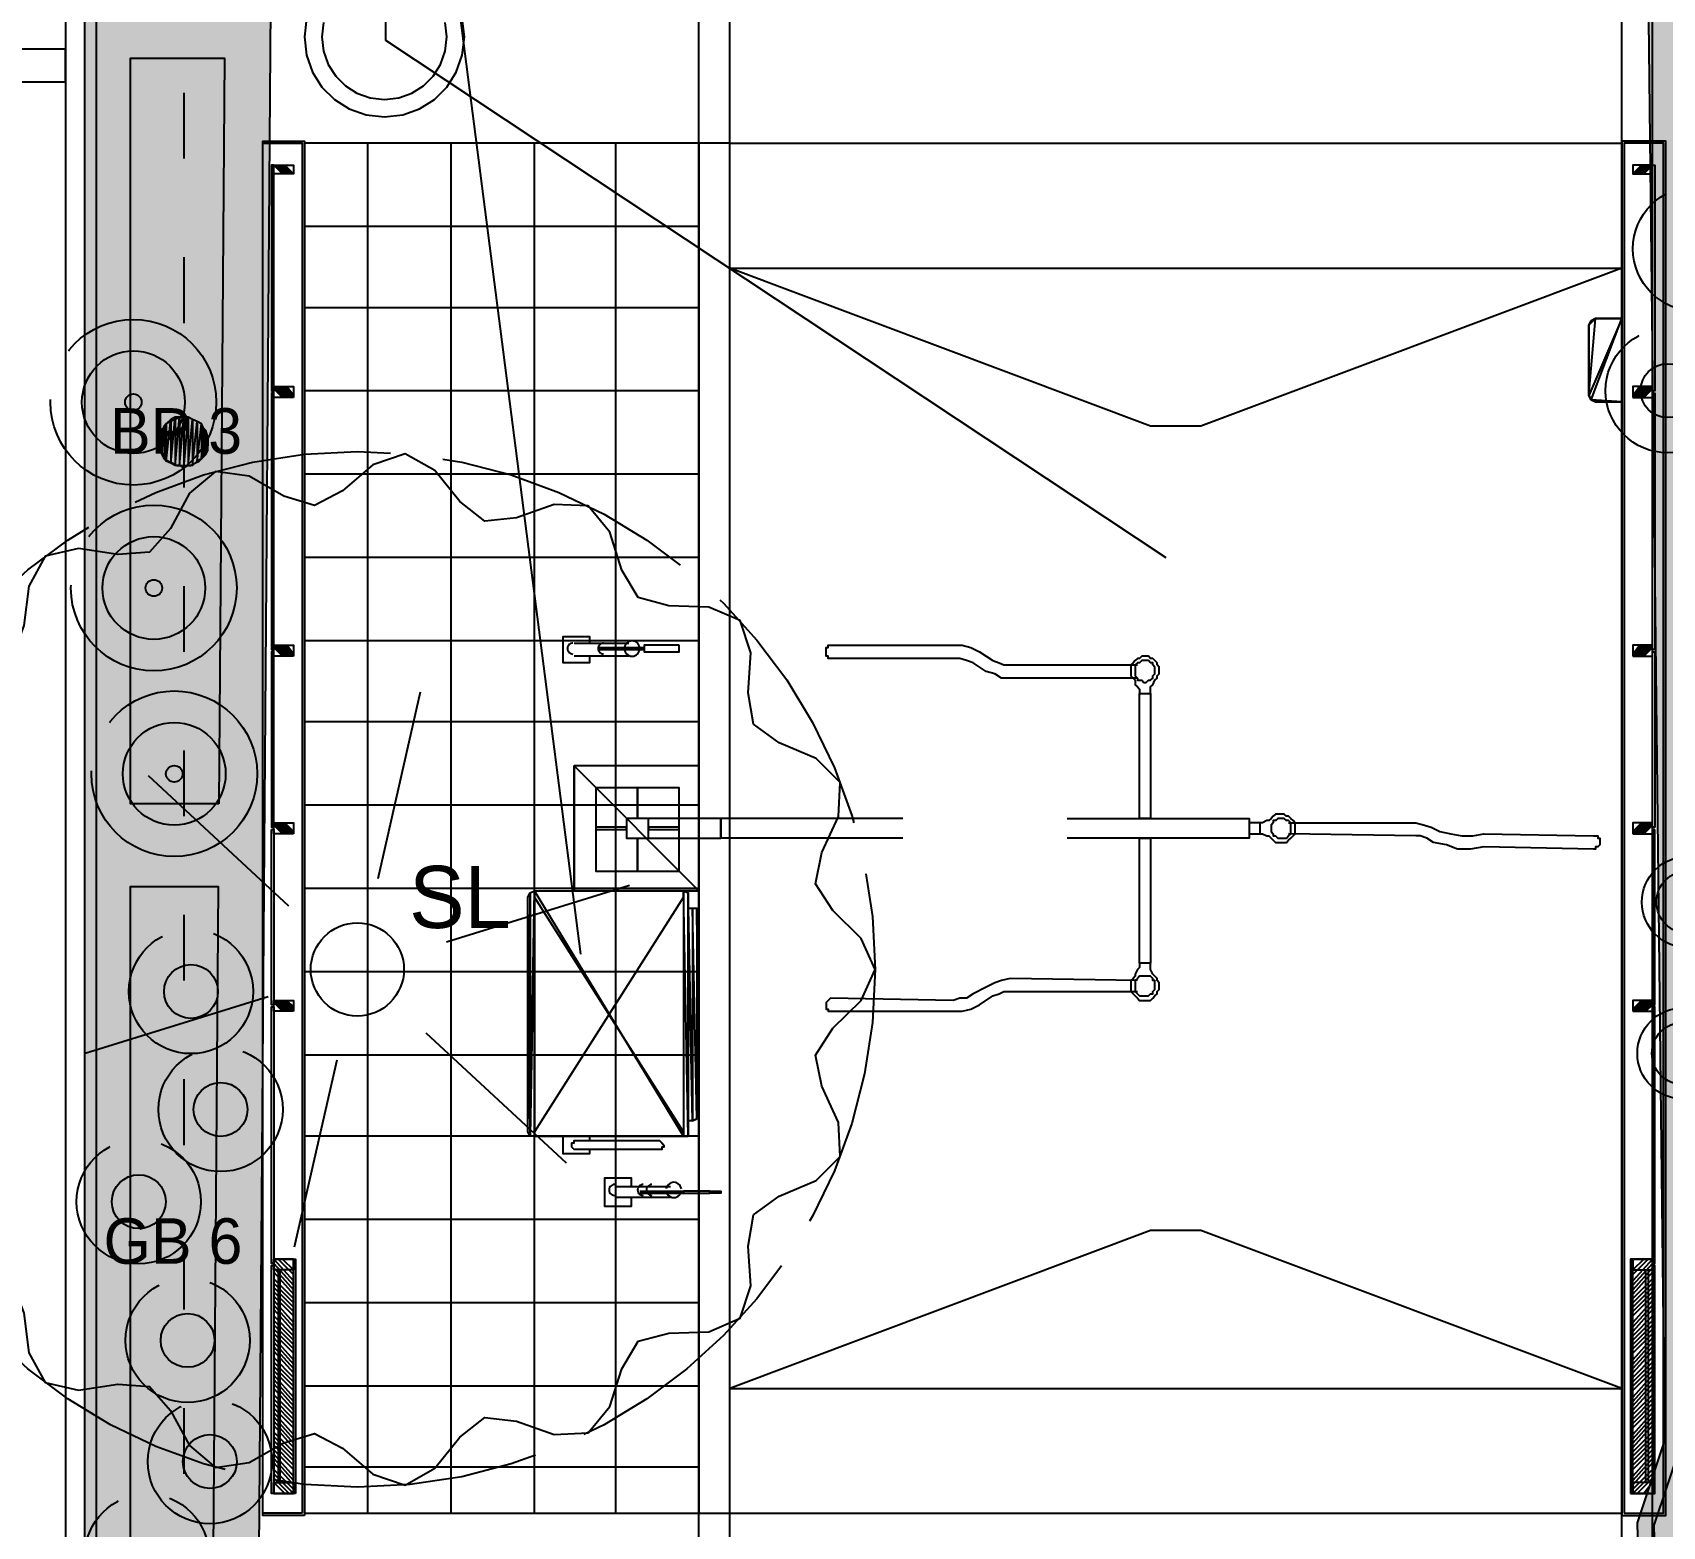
# Model space of a CAD drawing. Header units: metres. Extents: x 1 to 213, y 1 to 147.
# Drawn here: x 58.88 to 66.75, y 90.91 to 98.12 of the extents above; entities that cross this region are included whole.
import ezdxf
from ezdxf.enums import TextEntityAlignment as Align

# ---------------------------------------------------------------- set-up
doc = ezdxf.new("R2010")
doc.units = ezdxf.units.M
doc.linetypes.add('DASHED', pattern=[1.524, 1.27, -0.254])
for name, color, linetype in [('00-BASE-ARQUITECTURA', 8, 'Continuous'), ('PJ-ARBOLES', 94, 'Continuous'), ('PJ-ARBUSTOS', 82, 'Continuous'), ('PJ-COPA-ADULTA', 8, 'DASHED'), ('PJ-CUBRESUELOS', 150, 'Continuous'), ('PJ-ETIQUETAS', 7, 'Continuous'), ('PJ-GRAVILLA', 42, 'Continuous'), ('PJ-HERBACEAS', 212, 'Continuous'), ('PJ-LIMITE-JARDIN', 7, 'Continuous'), ('PJ-MASAS', 92, 'Continuous'), ('PJ-MASAS-RELLENO', 92, 'Continuous'), ('PJ-RIEGO-SECTORES', 5, 'Continuous')]:
    doc.layers.add(name, color=color, linetype=linetype)

# ---------------------------------------------------------------- blocks, each defined once
blk = doc.blocks.new('PJ_SL')
for p, q in [((0.0998, 0.4388), (0.3049, 1.3408)), ((-0.3301, 0.3058), (-1.0087, 0.9344)), ((0.4299, 0.133), (1.3136, 0.4063)), ((-0.4299, -0.133), (-1.3136, -0.4063)), ((0.3301, -0.3058), (1.0087, -0.9344)), ((-0.0998, -0.4388), (-0.3049, -1.3408))]:
    blk.add_line(p, q)
blk.add_lwpolyline([(2.5, 0), (2.4329, 0.1501), (2.295, 0.2842), (2.2117, 0.4134), (2.2427, 0.5641), (2.3228, 0.7389), (2.3312, 0.9031), (2.2144, 1.0188), (2.0373, 1.094), (1.913, 1.1845), (1.8875, 1.3361), (1.899, 1.5281), (1.8475, 1.6842), (1.6968, 1.7499), (1.5046, 1.7561), (1.3559, 1.7955), (1.2773, 1.9277), (1.2187, 2.1109), (1.1143, 2.2379), (0.9501, 2.2447), (0.7686, 2.181), (0.6157, 2.1641), (0.4947, 2.259), (0.3739, 2.4087), (0.2307, 2.4893), (0.0751, 2.4363), (-0.0712, 2.3114), (-0.2076, 2.2404), (-0.3547, 2.2851), (-0.5215, 2.3811), (-0.6842, 2.4046), (-0.8101, 2.2989), (-0.9014, 2.1296), (-1.0029, 2.0141), (-1.1563, 2.0027), (-1.3464, 2.0319), (-1.5066, 1.995), (-1.5859, 1.851), (-1.6098, 1.6602), (-1.6628, 1.5158), (-1.8016, 1.4498), (-1.9895, 1.4083), (-2.1255, 1.3161), (-2.1475, 1.1532), (-2.1008, 0.9665), (-2.0981, 0.8128), (-2.2037, 0.701), (-2.3639, 0.5945), (-2.4574, 0.4594), (-2.419, 0.2995), (-2.3081, 0.1424), (-2.25, 0), (-2.3081, -0.1424), (-2.419, -0.2995), (-2.4574, -0.4594), (-2.3639, -0.5945), (-2.2037, -0.701), (-2.0981, -0.8128), (-2.1008, -0.9665), (-2.1475, -1.1532), (-2.1255, -1.3161), (-1.9895, -1.4083), (-1.8016, -1.4498), (-1.6628, -1.5158), (-1.6098, -1.6602), (-1.5859, -1.851), (-1.5066, -1.995), (-1.3464, -2.0319), (-1.1563, -2.0027), (-1.0029, -2.0141), (-0.9014, -2.1296), (-0.8101, -2.2989), (-0.6842, -2.4046), (-0.5215, -2.3811), (-0.3547, -2.2851), (-0.2076, -2.2404), (-0.0712, -2.3114), (0.0751, -2.4363), (0.2307, -2.4893), (0.3739, -2.4087), (0.4947, -2.259), (0.6157, -2.1641), (0.7686, -2.181), (0.9501, -2.2447), (1.1143, -2.2379), (1.2187, -2.1109), (1.2773, -1.9277), (1.3559, -1.7955), (1.5046, -1.7561), (1.6968, -1.7499), (1.8475, -1.6842), (1.899, -1.5281), (1.8875, -1.3361), (1.913, -1.1845), (2.0373, -1.094), (2.2144, -1.0188), (2.3312, -0.9031), (2.3228, -0.7389), (2.2427, -0.5641), (2.2117, -0.4134), (2.295, -0.2842), (2.4329, -0.1501), (2.5, 0)], close=True)
blk.add_circle((0, 0), 0.225)
at = {"flags": 1}
for tag, p, height in [('CODIGO', (0.15, 0.15), 0.2), ('ESPECIE', (0.15, -0.1), 0.15), ('ZONA', (0.15, -0.3), 0.15)]:
    blk.add_attdef(tag, p, '', height=height, dxfattribs=at)
blk = doc.blocks.new('PJ_GB')
blk.add_circle((0, 0), 0.13)
at = {"flags": 1}
for tag, p, height in [('CODIGO', (0.15, 0.15), 0.2), ('ESPECIE', (0.15, -0.1), 0.15), ('ZONA', (0.15, -0.3), 0.15)]:
    blk.add_attdef(tag, p, '', height=height, dxfattribs=at)
blk = doc.blocks.new('PJ_BP')
for radius in [0.248, 0.04]:
    blk.add_circle((0, 0), radius)
at = {"flags": 1}
for tag, p, height in [('CODIGO', (0.15, 0.15), 0.2), ('ESPECIE', (0.15, -0.1), 0.15), ('ZONA', (0.15, -0.3), 0.15)]:
    blk.add_attdef(tag, p, '', height=height, dxfattribs=at)
blk = doc.blocks.new('PJ_SA')
blk.add_circle((0, 0), 0.22)
at = {"flags": 1}
for tag, p, height in [('CODIGO', (0.15, 0.15), 0.2), ('ESPECIE', (0.15, -0.1), 0.15), ('ZONA', (0.15, -0.3), 0.15)]:
    blk.add_attdef(tag, p, '', height=height, dxfattribs=at)

msp = doc.modelspace()

# ---------------------------------------------------------------- hatches: boundary and pattern name
at = {"layer": 'PJ-GRAVILLA'}
h = msp.add_hatch(dxfattribs=at)
h.set_pattern_fill('GRAVEL', scale=0.03)
h.paths.add_polyline_path([(68.4389, 110.1548), (75.318, 110.1548), (75.3621, 107.9058), (75.1857, 107.8177), (65.1757, 107.8618), (64.7347, 107.6854), (64.426, 107.7736), (63.5441, 107.1562), (63.059, 106.5829), (62.7503, 106.8475), (62.3534, 106.8475), (61.7361, 106.2302), (60.7218, 104.9513), (60.7659, 104.5986), (61.0746, 104.2458), (60.4132, 103.3638), (59.9722, 102.526), (60.0604, 102.085), (59.9722, 90.5756), (60.4132, 89.1645), (59.5753, 89.0763), (59.3548, 89.2527), (59.2666, 89.8701), (59.1343, 90.0465), (59.1343, 101.0267), (59.443, 102.7906), (60.0163, 104.4222), (61.251, 106.4065), (63.1031, 108.2145), (64.9993, 109.317), (65.9253, 109.5815), (66.1458, 109.7579), (68.4389, 110.1548)])
h = msp.add_hatch(dxfattribs=at)
h.set_pattern_fill('GRAVEL', scale=0.03)
h.paths.add_polyline_path([(69.2326, 101.3354), (84.1816, 101.3354), (84.3579, 101.2472), (84.3579, 101.1149), (84.1816, 101.0267), (71.5698, 101.0708), (70.8201, 100.9826), (70.6878, 100.8503), (70.5555, 100.0124), (69.1444, 100.0124), (68.7034, 100.3652), (67.7333, 100.3211), (67.5569, 100.1006), (67.5128, 94.1475), (67.8656, 93.8829), (70.8642, 93.927), (71.0847, 93.7066), (71.0847, 93.442), (70.8642, 93.2656), (67.601, 93.2656), (67.4246, 93.0451), (67.4246, 92.2072), (67.1159, 92.0309), (67.0277, 91.7663), (67.0718, 89.2527), (66.9395, 89.0763), (66.675, 89.1204), (66.6309, 90.9284), (66.7632, 91.3253), (66.675, 99.0423), (67.16, 100.1447), (67.5128, 100.5416), (68.4389, 101.159), (69.2326, 101.3354)])
at = {"layer": 'PJ-MASAS-RELLENO'}
for points in [[(59.7815, 94.4), (59.3543, 94.4), (59.3543, 98), (59.8091, 98), (59.7815, 94.4)], [(59.7522, 90.5773), (59.7532, 90.5546), (59.7565, 90.5321), (59.7622, 90.51), (59.7966, 90.4), (59.3543, 90.4), (59.3543, 94), (59.7784, 94), (59.7522, 90.5773)], [(67.3446, 92.2537), (67.0762, 92.1003), (67.0692, 92.0958), (67.0627, 92.0906), (67.0568, 92.0847), (67.0515, 92.0783), (67.0469, 92.0713), (67.0431, 92.0639), (67.04, 92.0562), (66.9518, 91.7916), (66.9495, 91.7828), (66.9481, 91.7739), (66.9478, 91.7649), (66.9892, 89.4), (66.7482, 89.4), (66.7112, 90.9164), (66.8391, 91.3), (66.8414, 91.3086), (66.8428, 91.3173), (66.8432, 91.3262), (66.8309, 92.4), (67.3446, 92.4), (67.3446, 92.2537)]]:
    msp.add_hatch(color=7, dxfattribs=at).paths.add_polyline_path(points)

# ---------------------------------------------------------------- linework, layer by layer
at = {"layer": '00-BASE-ARQUITECTURA'}
for points in [[(62.0994, 92.0644), (62.0994, 102.0974), (64.6818, 105.0924), (90.3887, 105.0924), (92.3889, 103.8119), (94.0505, 100.277)], [(62.2476, 92.0644), (62.2476, 102.0444), (64.7559, 104.9337), (90.3358, 104.9337), (92.2725, 103.706), (93.9129, 100.2135)], [(60.586, 102.8488), (60.586, 98.0863), (64.3537, 95.5886)], [(59.0409, 100.2347), (59.0409, 91.7998)], [(59.189, 100.2347), (59.189, 91.7998)], [(60.8189, 99.187), (61.5279, 93.673)], [(60.8189, 99.187), (61.5279, 93.673)], [(66.555, 89.0799), (66.555, 98.4355)], [(66.7032, 89.0799), (66.7032, 98.4355)], [(60.2046, 98.1907), (60.1944, 98.1022), (60.2046, 98.0136), (60.2337, 97.9323), (60.2793, 97.8605), (60.3391, 97.8007), (60.4109, 97.7551), (60.4922, 97.7261), (60.5807, 97.7159), (60.6693, 97.7261), (60.7506, 97.7551), (60.8223, 97.8007), (60.8822, 97.8605), (60.9278, 97.9323), (60.9568, 98.0136), (60.967, 98.1022)], [(60.2871, 98.1713), (60.2791, 98.1022), (60.2871, 98.033), (60.3098, 97.9695), (60.3454, 97.9135), (60.3921, 97.8668), (60.4481, 97.8312), (60.5116, 97.8085), (60.5807, 97.8005), (60.6499, 97.8085), (60.7134, 97.8312), (60.7694, 97.8668), (60.8161, 97.9135), (60.8517, 97.9695), (60.8744, 98.033), (60.8824, 98.1022)], [(60.8824, 98.1022), (60.8744, 98.1713)], [(60.967, 98.1022), (60.9568, 98.1907)], [(59.6124, 97.8323), (59.6124, 97.5148)], [(60.5014, 90.9743), (60.5014, 97.5889)], [(60.9035, 90.9743), (60.9035, 97.5889)], [(61.3057, 90.9743), (61.3057, 97.5889)], [(61.6973, 90.9743), (61.6973, 97.5889)], [(62.0994, 97.5889), (62.0465, 97.5889)], [(62.0994, 97.5889), (62.0994, 90.9743)], [(62.0994, 90.9743), (62.0994, 97.5889)], [(62.2476, 97.5889), (66.555, 97.5889)], [(60.0886, 97.4407), (60.0463, 97.483), (60.0992, 97.4407)], [(60.0569, 97.483), (60.1098, 97.4407), (60.0674, 97.483)], [(60.1204, 97.4407), (60.078, 97.483), (60.1309, 97.4407)], [(60.0886, 97.483), (60.1415, 97.4407), (60.0992, 97.483)], [(66.6609, 97.483), (66.6079, 97.4407), (66.6503, 97.483)], [(66.6291, 97.4407), (66.6714, 97.483), (66.6185, 97.4407)], [(66.6926, 97.483), (66.6397, 97.4407), (66.682, 97.483)], [(66.6609, 97.4407), (66.7032, 97.483), (66.6503, 97.4407)], [(62.0994, 97.1867), (60.1944, 97.1867)], [(59.6124, 97.0385), (59.6124, 96.721)], [(62.0994, 96.7951), (60.1944, 96.7951)], [(66.4069, 96.3506), (66.555, 96.7422), (66.3963, 96.3718), (66.4069, 96.3506)], [(66.555, 96.7422), (66.3963, 96.3718), (66.428, 96.7422), (66.555, 96.7422)], [(66.3963, 96.3718), (66.428, 96.7422), (66.3963, 96.7104), (66.3963, 96.3718)], [(66.555, 96.34), (66.428, 96.34), (66.4069, 96.3506), (66.3963, 96.3718), (66.3963, 96.7104), (66.4069, 96.7316), (66.428, 96.7422), (66.555, 96.7422), (66.555, 96.34)], [(66.555, 96.34), (66.555, 96.7422), (66.428, 96.7422), (66.4069, 96.7316), (66.3963, 96.7104), (66.3963, 96.3718), (66.4069, 96.3506), (66.428, 96.34), (66.555, 96.34)], [(66.555, 96.34), (66.4069, 96.3506), (66.555, 96.7422), (66.555, 96.34)], [(60.0463, 96.4141), (60.0992, 96.3612), (60.0569, 96.4141), (60.1098, 96.3612)], [(60.0463, 96.4035), (60.0886, 96.3612)], [(60.0674, 96.4141), (60.1204, 96.3612)], [(60.078, 96.4141), (60.1309, 96.3612)], [(60.0886, 96.4141), (60.1415, 96.3612)], [(60.0992, 96.4141), (60.1415, 96.3718), (60.1098, 96.4141)], [(62.0994, 96.3929), (60.1944, 96.3929)], [(66.6609, 96.4141), (66.6079, 96.3612)], [(66.6503, 96.4141), (66.6079, 96.3718), (66.6397, 96.4141)], [(66.6714, 96.4141), (66.6185, 96.3612)], [(66.682, 96.4141), (66.6291, 96.3612)], [(66.6503, 96.3612), (66.6926, 96.4141), (66.6397, 96.3612)], [(66.7032, 96.4035), (66.6609, 96.3612), (66.7032, 96.4141)], [(66.428, 96.34), (66.555, 96.34), (66.4069, 96.3506)], [(59.6124, 96.266), (59.5912, 96.266), (59.57, 96.2554), (59.5489, 96.2448), (59.5277, 96.2342), (59.5171, 96.213), (59.496, 96.2024), (59.496, 96.1707), (59.4854, 96.1495), (59.496, 96.1284), (59.496, 96.1072), (59.5065, 96.086), (59.5171, 96.0649), (59.5383, 96.0543), (59.5594, 96.0437), (59.5806, 96.0331), (59.6018, 96.0331), (59.6229, 96.0331), (59.6441, 96.0331), (59.6653, 96.0437), (59.6864, 96.0543), (59.697, 96.0649), (59.7182, 96.086), (59.7288, 96.1072), (59.7288, 96.1284), (59.7288, 96.1495), (59.7288, 96.1707), (59.7182, 96.2024), (59.7076, 96.213), (59.697, 96.2342), (59.6759, 96.2448), (59.6547, 96.2554), (59.6335, 96.266), (59.6124, 96.266)], [(59.5277, 96.2342), (59.5277, 96.0543), (59.5489, 96.2554), (59.5277, 96.2342)], [(59.5277, 96.0543), (59.5489, 96.2554), (59.5489, 96.0437), (59.5277, 96.0543)], [(59.5489, 96.2554), (59.5489, 96.0437), (59.57, 96.266), (59.5489, 96.2554)], [(59.5489, 96.0437), (59.57, 96.266), (59.57, 96.0331), (59.5489, 96.0437)], [(59.57, 96.266), (59.57, 96.0331), (59.5912, 96.266), (59.57, 96.266)], [(59.57, 96.0331), (59.5912, 96.266), (59.5912, 96.0331), (59.57, 96.0331)], [(59.5912, 96.266), (59.5912, 96.0331), (59.6124, 96.266), (59.5912, 96.266)], [(59.5912, 96.0331), (59.6124, 96.266), (59.6124, 96.0225), (59.5912, 96.0331)], [(59.6124, 96.266), (59.6124, 96.0225), (59.6335, 96.266), (59.6124, 96.266)], [(59.6124, 96.0225), (59.6335, 96.266), (59.6335, 96.0331), (59.6124, 96.0225)], [(59.6124, 96.2448), (59.6124, 95.9273)], [(59.6335, 96.266), (59.6335, 96.0331), (59.6547, 96.2554), (59.6335, 96.266)], [(59.6335, 96.0331), (59.6547, 96.2554), (59.6547, 96.0331), (59.6335, 96.0331)], [(59.6547, 96.2554), (59.6547, 96.0331), (59.6759, 96.2448), (59.6547, 96.2554)], [(59.6547, 96.0331), (59.6759, 96.2448), (59.6759, 96.0543), (59.6547, 96.0331)], [(59.6759, 96.2448), (59.6759, 96.0543), (59.697, 96.2342), (59.6759, 96.2448)], [(59.4854, 96.1601), (59.4854, 96.1389), (59.496, 96.1813), (59.4854, 96.1601)], [(59.4854, 96.1389), (59.496, 96.1813), (59.496, 96.1178), (59.4854, 96.1389)], [(59.496, 96.1813), (59.496, 96.1178), (59.5065, 96.2024), (59.496, 96.1813)], [(59.496, 96.1178), (59.5065, 96.2024), (59.5065, 96.0966), (59.496, 96.1178)], [(59.5065, 96.2024), (59.5065, 96.0966), (59.5171, 96.2236), (59.5065, 96.2024)], [(59.5065, 96.0966), (59.5171, 96.2236), (59.5171, 96.0755), (59.5065, 96.0966)], [(59.5171, 96.2236), (59.5171, 96.0755), (59.5277, 96.2342), (59.5171, 96.2236)], [(59.5171, 96.0755), (59.5277, 96.2342), (59.5277, 96.0543), (59.5171, 96.0755)], [(59.6759, 96.0543), (59.697, 96.2342), (59.697, 96.0649), (59.6759, 96.0543)], [(59.697, 96.2342), (59.697, 96.0649), (59.7076, 96.213), (59.697, 96.2342)], [(59.697, 96.0649), (59.7076, 96.213), (59.7076, 96.086), (59.697, 96.0649)], [(59.7076, 96.213), (59.7076, 96.086), (59.7182, 96.1919), (59.7076, 96.213)], [(59.7076, 96.086), (59.7182, 96.1919), (59.7182, 96.1072), (59.7076, 96.086)], [(59.7182, 96.1072), (59.7182, 96.1919), (59.7288, 96.1707), (59.7182, 96.1072)], [(59.7182, 96.1072), (59.7288, 96.1284), (59.7288, 96.1707), (59.7182, 96.1072)], [(59.7288, 96.1284), (59.7288, 96.1707), (59.7288, 96.1495), (59.7288, 96.1284)], [(62.0994, 95.9908), (60.1944, 95.9908)], [(62.0994, 95.5886), (60.1944, 95.5886)], [(59.6124, 95.451), (59.6124, 95.1335)], [(60.0463, 95.1653), (60.0992, 95.1124)], [(60.0463, 95.1547), (60.0886, 95.1124)], [(60.0569, 95.1653), (60.1098, 95.1124)], [(60.0674, 95.1653), (60.1204, 95.1124), (60.078, 95.1653)], [(60.1309, 95.1124), (60.0886, 95.1653), (60.1415, 95.1124)], [(60.0992, 95.1653), (60.1415, 95.1229), (60.1098, 95.1653)], [(62.0994, 95.1865), (60.1944, 95.1865)], [(61.5703, 95.1124), (61.5703, 95.0806), (61.4433, 95.0806), (61.4433, 95.2076), (61.5703, 95.2076), (61.5703, 95.1759)], [(61.4909, 95.1759), (61.4848, 95.1752), (61.4793, 95.1732), (61.4744, 95.1701), (61.4703, 95.166), (61.4671, 95.161), (61.4651, 95.1555), (61.4644, 95.1494), (61.4651, 95.1433), (61.4671, 95.1378), (61.4703, 95.1329), (61.4744, 95.1288), (61.4793, 95.1256), (61.4848, 95.1236), (61.4909, 95.1229)], [(61.4962, 95.1759), (61.7608, 95.1759)], [(61.6391, 95.1759), (61.633, 95.1752), (61.6274, 95.1732), (61.6225, 95.1701), (61.6184, 95.166), (61.6153, 95.161), (61.6133, 95.1555), (61.6126, 95.1494), (61.6133, 95.1433), (61.6153, 95.1378), (61.6184, 95.1329), (61.6225, 95.1288), (61.6274, 95.1256), (61.633, 95.1236), (61.6391, 95.1229)], [(61.6126, 95.1547), (61.8349, 95.1547)], [(61.6126, 95.1441), (61.8349, 95.1441)], [(61.8133, 95.1547), (61.8114, 95.1622), (61.8081, 95.169), (61.8036, 95.1748), (61.798, 95.1797), (61.7915, 95.1833), (61.7843, 95.1857), (61.7767, 95.1865), (61.769, 95.1857), (61.7618, 95.1833), (61.7553, 95.1797), (61.7497, 95.1748), (61.7452, 95.169), (61.7419, 95.1622), (61.74, 95.1547)], [(61.74, 95.1441), (61.7419, 95.1366), (61.7452, 95.1299), (61.7497, 95.124), (61.7553, 95.1191), (61.7618, 95.1155), (61.769, 95.1132), (61.7767, 95.1124), (61.7843, 95.1132), (61.7915, 95.1155), (61.798, 95.1191), (61.8036, 95.124), (61.8081, 95.1299), (61.8114, 95.1366), (61.8133, 95.1441)], [(64.2161, 95.0065), (63.6023, 95.0065), (63.5599, 95.0065), (63.5282, 95.0277), (63.4859, 95.0383), (63.4224, 95.0806), (63.3906, 95.0912), (63.3589, 95.1018), (63.3271, 95.1018), (62.7344, 95.1018), (62.7239, 95.1018), (62.7239, 95.1124), (62.7133, 95.1124), (62.7133, 95.1229), (62.7133, 95.1335), (62.7133, 95.1441), (62.7133, 95.1547), (62.7239, 95.1547), (62.7239, 95.1653), (62.7344, 95.1653), (63.3271, 95.1653), (63.3694, 95.1653), (63.4118, 95.1547), (63.4541, 95.1335), (63.5176, 95.0912), (63.5494, 95.0806), (63.5705, 95.07), (63.6023, 95.07), (64.2161, 95.07)], [(66.6609, 95.1653), (66.6079, 95.1124)], [(66.6503, 95.1653), (66.6079, 95.1229), (66.6397, 95.1653)], [(66.6291, 95.1124), (66.6714, 95.1653), (66.6185, 95.1124)], [(66.6926, 95.1653), (66.6397, 95.1124), (66.682, 95.1653)], [(66.7032, 95.1653), (66.6503, 95.1124)], [(66.7032, 95.1547), (66.6609, 95.1124)], [(61.7608, 95.1124), (61.4962, 95.1124)], [(64.2796, 94.9325), (64.2796, 94.9325), (64.2796, 94.9536), (64.2796, 94.9642), (64.2902, 94.9748), (64.3008, 94.996), (64.3114, 95.0065), (64.3114, 95.0171), (64.3219, 95.0277), (64.3219, 95.0383), (64.3219, 95.0594), (64.3114, 95.07), (64.3114, 95.0806), (64.3008, 95.0912), (64.2902, 95.1018), (64.2796, 95.1018), (64.269, 95.1124), (64.2479, 95.1124), (64.2373, 95.1124), (64.2267, 95.1018), (64.2161, 95.1018), (64.2055, 95.0912), (64.1949, 95.0806), (64.1844, 95.07), (64.1844, 95.0594), (64.1844, 95.0383), (64.1844, 95.0277), (64.1844, 95.0171), (64.1949, 95.0065), (64.2055, 94.996), (64.2055, 94.9748), (64.2161, 94.9642), (64.2267, 94.9536), (64.2267, 94.9325)], [(64.2479, 95.0912), (64.2373, 95.0912), (64.2267, 95.0806), (64.2161, 95.0806), (64.2055, 95.07), (64.2055, 95.0594), (64.2055, 95.0489), (64.2055, 95.0383), (64.2055, 95.0277), (64.2055, 95.0171), (64.2161, 95.0065), (64.2161, 94.996), (64.2267, 94.996), (64.2373, 94.996), (64.2479, 94.9854), (64.2584, 94.9854), (64.269, 94.996), (64.2796, 94.996), (64.2902, 95.0065), (64.2902, 95.0171), (64.3008, 95.0277), (64.3008, 95.0383), (64.3008, 95.0489), (64.3008, 95.0594), (64.2902, 95.07), (64.2902, 95.0806), (64.2796, 95.0806), (64.269, 95.0912), (64.2584, 95.0912), (64.2479, 95.0912)], [(62.0994, 94.7949), (60.1944, 94.7949)], [(59.6124, 94.6573), (59.6124, 94.3398)], [(62.0994, 94.5832), (61.4962, 94.5832), (62.0994, 93.98), (62.0994, 94.5832)], [(61.4962, 94.5832), (62.0994, 93.98), (61.4962, 93.98), (61.4962, 94.5832)], [(61.8031, 94.3292), (61.8031, 94.4774), (61.8031, 94.3292)], [(62.0994, 94.3927), (60.1944, 94.3927)], [(64.7982, 94.2551), (64.8088, 94.2551), (64.8194, 94.2551), (64.8405, 94.2445), (64.8511, 94.2445), (64.8617, 94.234), (64.8723, 94.2234), (64.8829, 94.2128), (64.8934, 94.2128), (64.9146, 94.2128), (64.9252, 94.2128), (64.9358, 94.2128), (64.9464, 94.2234), (64.9569, 94.234), (64.9675, 94.2445), (64.9781, 94.2551), (64.9781, 94.2657), (64.9781, 94.2763), (64.9781, 94.2974), (64.9781, 94.308), (64.9675, 94.3186), (64.9569, 94.3292), (64.9464, 94.3398), (64.9358, 94.3398), (64.9252, 94.3504), (64.9146, 94.3504), (64.8934, 94.3504), (64.8829, 94.3504), (64.8723, 94.3398), (64.8617, 94.3292), (64.8511, 94.3186), (64.8405, 94.3186), (64.8194, 94.308), (64.8088, 94.308), (64.7982, 94.308)], [(60.0463, 94.308), (60.0992, 94.2551)], [(60.0463, 94.2974), (60.0886, 94.2551)], [(60.0569, 94.308), (60.1098, 94.2551)], [(60.0674, 94.308), (60.1204, 94.2551), (60.078, 94.308)], [(60.1309, 94.2551), (60.0886, 94.308), (60.1415, 94.2551)], [(60.0992, 94.308), (60.1415, 94.2657)], [(63.0837, 94.3292), (62.2053, 94.3292), (62.2053, 94.234), (62.2053, 94.3292), (61.7502, 94.3292), (61.7502, 94.234), (62.2053, 94.234)], [(63.8774, 94.3292), (64.7559, 94.3292), (64.7559, 94.234), (63.8774, 94.234)], [(64.9146, 94.3292), (64.904, 94.3292), (64.8934, 94.3292), (64.8829, 94.3186), (64.8723, 94.3186), (64.8723, 94.308), (64.8617, 94.2974), (64.8617, 94.2869), (64.8617, 94.2763), (64.8617, 94.2657), (64.8723, 94.2551), (64.8723, 94.2445), (64.8829, 94.2445), (64.8934, 94.234), (64.904, 94.234), (64.9146, 94.234), (64.9252, 94.234), (64.9358, 94.234), (64.9464, 94.2445), (64.9569, 94.2551), (64.9569, 94.2657), (64.9569, 94.2763), (64.9569, 94.2869), (64.9569, 94.2974), (64.9569, 94.308), (64.9464, 94.3186), (64.9358, 94.3186), (64.9252, 94.3292), (64.9146, 94.3292)], [(64.9464, 94.308), (65.5602, 94.308), (65.6025, 94.2974), (65.6343, 94.2869), (65.6766, 94.2657), (65.7295, 94.2551), (65.7824, 94.2445), (65.8354, 94.2445), (65.8883, 94.2551), (66.4174, 94.2445), (66.428, 94.2445), (66.4386, 94.2445), (66.4386, 94.234), (66.4492, 94.234), (66.4492, 94.2234), (66.4492, 94.2128), (66.4492, 94.2022), (66.4386, 94.1916), (66.428, 94.1916), (66.428, 94.181), (66.4174, 94.181), (65.8883, 94.1916), (65.8248, 94.181), (65.7613, 94.181), (65.7084, 94.2022), (65.6449, 94.2128), (65.6131, 94.234), (65.5814, 94.2445), (65.5602, 94.2445), (64.9464, 94.2551)], [(66.6609, 94.308), (66.6079, 94.2551)], [(66.6503, 94.308), (66.6079, 94.2657)], [(66.6291, 94.2551), (66.6714, 94.308), (66.6185, 94.2551)], [(66.6926, 94.308), (66.6397, 94.2551), (66.682, 94.308)], [(66.7032, 94.308), (66.6503, 94.2551)], [(66.7032, 94.2974), (66.6609, 94.2551)], [(61.8031, 94.234), (61.8031, 94.0752), (61.8031, 94.234)], [(63.0837, 94.234), (62.2053, 94.234)], [(64.2267, 93.6307), (64.2267, 93.6201), (64.2267, 93.6095), (64.2161, 93.599), (64.2055, 93.5778), (64.2055, 93.5672), (64.1949, 93.5566), (64.1844, 93.546), (64.1844, 93.5354), (64.1844, 93.5249), (64.1844, 93.5037), (64.1844, 93.4931), (64.1949, 93.4825), (64.2055, 93.4719), (64.2161, 93.4614), (64.2267, 93.4508), (64.2373, 93.4508), (64.2479, 93.4508), (64.269, 93.4508), (64.2796, 93.4508), (64.2902, 93.4614), (64.3008, 93.4719), (64.3114, 93.4825), (64.3114, 93.4931), (64.3219, 93.5037), (64.3219, 93.5249), (64.3219, 93.5354), (64.3114, 93.546), (64.3114, 93.5566), (64.3008, 93.5672), (64.2902, 93.5778), (64.2796, 93.599), (64.2796, 93.6095), (64.2796, 93.6201), (64.2796, 93.6307), (64.2267, 93.6307), (64.2267, 94.234), (64.2796, 94.234), (64.2796, 93.6307)], [(62.0994, 93.9905), (60.1944, 93.9905)], [(62.0254, 92.7946), (61.3057, 92.7946), (61.2845, 92.7946), (61.2739, 92.8158), (61.2739, 93.9482), (61.2845, 93.9694), (61.3057, 93.98), (62.0254, 93.98), (62.0465, 93.9694), (62.0465, 93.9482), (62.0465, 93.8953), (62.0677, 93.8953), (62.0889, 93.8953), (62.0994, 93.8741), (62.0994, 92.9005), (62.0889, 92.8793), (62.0677, 92.8687), (62.0465, 92.8687), (62.0465, 92.8158), (62.0465, 92.7946), (62.0254, 92.7946)], [(61.2845, 93.9694), (61.2845, 92.7946), (61.2739, 93.9482)], [(61.3057, 93.98), (61.3057, 92.7946), (61.2845, 92.7946), (61.3057, 93.98)], [(61.2845, 93.9694), (61.3057, 93.98), (61.2845, 92.7946), (61.2845, 93.9694)], [(62.0254, 93.98), (62.0254, 92.7946), (61.3057, 93.98), (62.0254, 93.98)], [(62.0254, 92.7946), (61.3057, 93.98), (61.3057, 92.7946), (62.0254, 92.7946)], [(61.3057, 93.98), (62.0254, 93.98)], [(62.0994, 93.98), (61.4962, 93.98)], [(62.0465, 93.9694), (62.0465, 92.7946), (62.0254, 93.98), (62.0465, 93.9694)], [(62.0465, 92.7946), (62.0254, 93.98), (62.0254, 92.7946), (62.0465, 92.7946)], [(62.0465, 92.7946), (62.0465, 93.9694)], [(61.2739, 92.8158), (61.2739, 93.9482)], [(62.0254, 93.9482), (61.3057, 92.8158)], [(62.0254, 92.8158), (61.3057, 93.9482)], [(62.0465, 92.8687), (62.0465, 93.9482)], [(62.0465, 92.8687), (62.0465, 92.7946), (62.0465, 93.9482)], [(62.0465, 93.9482), (62.0465, 93.8953)], [(62.0677, 93.8953), (62.0677, 92.8687), (62.0465, 93.8953), (62.0677, 93.8953)], [(62.0465, 92.8687), (62.0465, 93.8953), (62.0677, 92.8687), (62.0465, 92.8687)], [(62.0465, 92.8687), (62.0465, 93.8953)], [(62.0889, 93.8953), (62.0889, 92.8793), (62.0677, 93.8953), (62.0889, 93.8953)], [(62.0889, 92.8793), (62.0677, 93.8953), (62.0677, 92.8687), (62.0889, 92.8793)], [(62.0994, 92.9005), (62.0889, 93.8953), (62.0889, 92.8793)], [(62.0994, 93.8741), (62.0994, 92.9005)], [(59.6124, 93.8635), (59.6124, 93.546)], [(62.0994, 93.5884), (60.1944, 93.5884)], [(64.2479, 93.5672), (64.2373, 93.5672), (64.2267, 93.5672), (64.2161, 93.5566), (64.2055, 93.546), (64.2055, 93.5354), (64.2055, 93.5249), (64.2055, 93.5143), (64.2055, 93.5037), (64.2055, 93.4931), (64.2161, 93.4825), (64.2267, 93.4719), (64.2373, 93.4719), (64.2479, 93.4719), (64.2584, 93.4719), (64.269, 93.4719), (64.2796, 93.4825), (64.2902, 93.4825), (64.2902, 93.4931), (64.3008, 93.5037), (64.3008, 93.5143), (64.3008, 93.5249), (64.3008, 93.5354), (64.3008, 93.546), (64.2902, 93.546), (64.2902, 93.5566), (64.2796, 93.5672), (64.269, 93.5672), (64.2584, 93.5672), (64.2479, 93.5672)], [(64.2161, 93.546), (63.6023, 93.5566), (63.5599, 93.546), (63.5282, 93.5354), (63.4859, 93.5143), (63.4224, 93.4825), (63.3906, 93.4614), (63.3589, 93.4614), (63.3271, 93.4508), (62.7344, 93.4614), (62.7239, 93.4508), (62.7133, 93.4402), (62.7133, 93.4296), (62.7133, 93.419), (62.7133, 93.4085), (62.7239, 93.4085), (62.7239, 93.3979), (62.7344, 93.3979), (63.3271, 93.3979), (63.3694, 93.3979), (63.4118, 93.4085), (63.4541, 93.4296), (63.5176, 93.4719), (63.5494, 93.4825), (63.5705, 93.4931), (63.6023, 93.4931), (64.2161, 93.4931)], [(60.0463, 93.4402), (60.0886, 93.3979), (60.0463, 93.4508), (60.0992, 93.3979)], [(60.0569, 93.4508), (60.1098, 93.3979)], [(60.0674, 93.4508), (60.1204, 93.3979)], [(60.078, 93.4508), (60.1309, 93.3979)], [(60.0886, 93.4508), (60.1415, 93.3979)], [(60.0992, 93.4508), (60.1415, 93.4085), (60.1098, 93.4508), (60.1415, 93.419)], [(66.6609, 93.4508), (66.6079, 93.3979)], [(66.6503, 93.4508), (66.6079, 93.4085), (66.6503, 93.4508)], [(66.6714, 93.4508), (66.6185, 93.3979)], [(66.682, 93.4508), (66.6291, 93.3979)], [(66.6926, 93.4508), (66.6397, 93.3979)], [(66.6609, 93.3979), (66.7032, 93.4508), (66.6503, 93.3979)], [(66.7032, 93.4296), (66.6714, 93.3979), (66.7032, 93.4402)], [(62.0994, 93.1862), (60.1944, 93.1862)], [(59.6124, 93.0698), (59.6124, 92.7523)], [(62.0677, 92.8687), (62.0465, 92.8687), (62.0465, 92.8158)], [(62.0994, 92.7946), (60.1944, 92.7946)], [(62.0254, 92.7946), (61.3057, 92.7946)], [(61.5703, 92.7311), (61.5703, 92.7099), (61.4433, 92.7099), (61.4433, 92.7946), (61.5703, 92.7946), (61.5703, 92.7734)], [(61.5068, 92.7311), (61.4962, 92.7311), (61.4856, 92.7417), (61.4856, 92.7523), (61.4856, 92.7629), (61.4962, 92.7629), (61.4962, 92.7734), (61.5068, 92.7734), (61.9089, 92.7734), (61.9195, 92.7629), (61.9301, 92.7523), (61.9301, 92.7417), (61.9195, 92.7417), (61.9195, 92.7311), (61.9089, 92.7311), (61.5068, 92.7311)], [(61.7714, 92.4983), (61.7714, 92.4559), (61.6444, 92.4559), (61.6444, 92.5935), (61.7714, 92.5935), (61.7714, 92.5512)], [(61.692, 92.5618), (61.6859, 92.5611), (61.6803, 92.5591), (61.6754, 92.556), (61.6713, 92.5519), (61.6682, 92.547), (61.6662, 92.5414), (61.6655, 92.5353), (61.6662, 92.5293), (61.6682, 92.5237), (61.6713, 92.5188), (61.6754, 92.5147), (61.6803, 92.5116), (61.6859, 92.5096), (61.692, 92.5089)], [(61.6973, 92.5512), (61.9619, 92.5512)], [(61.8296, 92.5618), (61.8235, 92.5611), (61.8179, 92.5591), (61.813, 92.556), (61.8089, 92.5519), (61.8058, 92.547), (61.8038, 92.5414), (61.8031, 92.5353), (61.8038, 92.5293), (61.8058, 92.5237), (61.8089, 92.5188), (61.813, 92.5147), (61.8179, 92.5116), (61.8235, 92.5096), (61.8296, 92.5089)], [(61.8719, 92.5618), (61.8658, 92.5611), (61.8603, 92.5591), (61.8554, 92.556), (61.8513, 92.5519), (61.8481, 92.547), (61.8461, 92.5414), (61.8454, 92.5353), (61.8461, 92.5293), (61.8481, 92.5237), (61.8513, 92.5188), (61.8554, 92.5147), (61.8603, 92.5116), (61.8658, 92.5096), (61.8719, 92.5089)], [(62.0144, 92.5406), (62.0125, 92.5481), (62.0092, 92.5549), (62.0047, 92.5608), (61.9991, 92.5656), (61.9926, 92.5693), (61.9854, 92.5716), (61.9777, 92.5724), (61.97, 92.5716), (61.9629, 92.5693), (61.9564, 92.5656), (61.9508, 92.5608), (61.9463, 92.5549), (61.943, 92.5481), (61.9411, 92.5406)], [(61.9619, 92.4983), (61.6973, 92.4983)], [(61.8137, 92.53), (62.0254, 92.53)], [(61.8137, 92.5194), (62.0254, 92.5194)], [(61.9411, 92.53), (61.943, 92.5225), (61.9463, 92.5158), (61.9508, 92.5099), (61.9564, 92.505), (61.9629, 92.5014), (61.97, 92.4991), (61.9777, 92.4983), (61.9854, 92.4991), (61.9926, 92.5014), (61.9991, 92.505), (62.0047, 92.5099), (62.0092, 92.5158), (62.0125, 92.5225), (62.0144, 92.53)], [(62.1524, 92.53), (62.2053, 92.53), (62.2053, 92.5194), (62.1524, 92.5194)], [(62.0994, 92.3925), (60.1944, 92.3925)], [(59.6124, 92.276), (59.6124, 91.9585)], [(62.0994, 89.0799), (62.0994, 92.2231)], [(62.2476, 89.0799), (62.2476, 92.2231)], [(60.0463, 92.2019), (60.1415, 92.0961)], [(60.0463, 92.1808), (60.1415, 92.075)], [(60.0463, 92.1596), (60.1415, 92.0538)], [(60.0674, 92.2019), (60.1415, 92.1279)], [(60.0886, 92.2019), (60.1415, 92.149)], [(66.7032, 92.2019), (66.6079, 92.0961)], [(66.682, 92.2019), (66.6079, 92.1279)], [(66.6609, 92.2019), (66.6079, 92.149)], [(66.7032, 92.1808), (66.6079, 92.075)], [(66.7032, 92.1596), (66.6079, 92.0538)], [(60.0463, 92.1385), (60.1415, 92.0326)], [(60.0463, 92.1067), (60.1415, 92.0115)], [(60.0463, 92.0855), (60.1415, 91.9903)], [(60.0463, 92.0644), (60.1415, 91.9691)], [(66.7032, 92.1385), (66.6079, 92.0326)], [(66.7032, 92.1067), (66.6079, 92.0115)], [(66.7032, 92.0855), (66.6079, 91.9903)], [(66.7032, 92.0644), (66.6079, 91.9691)], [(60.0463, 92.0432), (60.1415, 91.9479)], [(60.0463, 92.022), (60.1415, 91.9268)], [(60.0463, 92.0009), (60.1415, 91.895)], [(62.0994, 91.9903), (60.1944, 91.9903)], [(66.7032, 92.0432), (66.6079, 91.9479)], [(66.7032, 92.022), (66.6079, 91.9268)], [(66.7032, 92.0009), (66.6079, 91.895)], [(60.0463, 91.9797), (60.1415, 91.8739)], [(60.0463, 91.9585), (60.1415, 91.8527)], [(60.0463, 91.9268), (60.1415, 91.8315)], [(66.7032, 91.9797), (66.6079, 91.8739)], [(66.7032, 91.9585), (66.6079, 91.8527)], [(66.7032, 91.9268), (66.6079, 91.8315)], [(60.0463, 91.9056), (60.1415, 91.8104)], [(60.0463, 91.8845), (60.1415, 91.7892)], [(60.0463, 91.8633), (60.1415, 91.768)], [(60.0463, 91.8421), (60.1415, 91.7469)], [(66.7032, 91.9056), (66.6079, 91.8104)], [(66.7032, 91.8845), (66.6079, 91.7892)], [(66.7032, 91.8633), (66.6079, 91.768)], [(66.7032, 91.8421), (66.6079, 91.7469)], [(59.0409, 91.7998), (59.0409, 90.1594)], [(59.189, 91.7998), (59.189, 90.1594)], [(60.0463, 91.821), (60.1415, 91.7151)], [(60.0463, 91.7998), (60.1415, 91.6939)], [(60.0463, 91.7786), (60.1415, 91.6728)], [(60.0463, 91.7575), (60.1415, 91.6516)], [(66.7032, 91.821), (66.6079, 91.7151)], [(66.7032, 91.7998), (66.6079, 91.6939)], [(66.7032, 91.7786), (66.6079, 91.6728)], [(66.7032, 91.7575), (66.6079, 91.6516)], [(60.0463, 91.7257), (60.1415, 91.6305)], [(60.0463, 91.7045), (60.1415, 91.6093)], [(60.0463, 91.6834), (60.1415, 91.5881)], [(66.7032, 91.7257), (66.6079, 91.6305)], [(66.7032, 91.7045), (66.6079, 91.6093)], [(66.7032, 91.6834), (66.6079, 91.5881)], [(60.0463, 91.6622), (60.1415, 91.567)], [(60.0463, 91.641), (60.1415, 91.5352)], [(60.0463, 91.6199), (60.1415, 91.514)], [(60.0463, 91.5987), (60.1415, 91.4929)], [(66.7032, 91.6622), (66.6079, 91.567)], [(66.7032, 91.641), (66.6079, 91.5352)], [(66.7032, 91.6199), (66.6079, 91.514)], [(66.7032, 91.5987), (66.6079, 91.4929)], [(60.0463, 91.5775), (60.1415, 91.4717)], [(60.0463, 91.5458), (60.1415, 91.4505)], [(60.0463, 91.5246), (60.1415, 91.4294)], [(62.0994, 91.5881), (60.1944, 91.5881)], [(66.7032, 91.5775), (66.6079, 91.4717)], [(66.7032, 91.5458), (66.6079, 91.4505)], [(66.7032, 91.5246), (66.6079, 91.4294)], [(59.6124, 91.4823), (59.6124, 91.1648)], [(60.0463, 91.5035), (60.1415, 91.4082)], [(60.0463, 91.4823), (60.1415, 91.387)], [(60.0463, 91.4611), (60.1415, 91.3553)], [(60.0463, 91.4399), (60.1415, 91.3341)], [(66.7032, 91.5035), (66.6079, 91.4082)], [(66.7032, 91.4823), (66.6079, 91.387)], [(66.7032, 91.4611), (66.6079, 91.3553)], [(66.7032, 91.4399), (66.6079, 91.3341)], [(60.0463, 91.4188), (60.1415, 91.313)], [(60.0463, 91.3976), (60.1415, 91.2918)], [(60.0463, 91.3659), (60.1415, 91.2706)], [(66.7032, 91.4188), (66.6079, 91.313)], [(66.7032, 91.3976), (66.6079, 91.2918)], [(66.7032, 91.3659), (66.6079, 91.2706)], [(60.0463, 91.3447), (60.1415, 91.2495)], [(60.0463, 91.3235), (60.1415, 91.2283)], [(60.0463, 91.3024), (60.1415, 91.2071)], [(60.0463, 91.2812), (60.1415, 91.1859)], [(66.7032, 91.3447), (66.6079, 91.2495)], [(66.7032, 91.3235), (66.6079, 91.2283)], [(66.7032, 91.3024), (66.6079, 91.2071)], [(66.7032, 91.2812), (66.6079, 91.1859)], [(60.0463, 91.26), (60.1415, 91.1542)], [(60.0463, 91.2389), (60.1415, 91.133)], [(60.0463, 91.2177), (60.1415, 91.1119)], [(66.7032, 91.26), (66.6079, 91.1542)], [(66.7032, 91.2389), (66.6079, 91.133)], [(66.7032, 91.2177), (66.6079, 91.1119)], [(60.0463, 91.1859), (60.1415, 91.0907)], [(60.0463, 91.1648), (60.1415, 91.0695)], [(60.0463, 91.1436), (60.1204, 91.0695)], [(60.0463, 91.1224), (60.0992, 91.0695)], [(62.0994, 91.1965), (60.1944, 91.1965)], [(66.7032, 91.1859), (66.6079, 91.0907)], [(66.7032, 91.1648), (66.6079, 91.0695)], [(66.7032, 91.1436), (66.6291, 91.0695)], [(66.7032, 91.1224), (66.6609, 91.0695)], [(62.2476, 90.9743), (66.555, 90.9743)]]:
    msp.add_lwpolyline(points, dxfattribs=at)
for points in [[(55.0298, 97.8852), (59.0409, 97.8852), (59.0409, 98.0439), (55.0298, 98.0439)], [(60.1944, 90.9637), (59.9934, 90.9637), (59.9934, 97.5995), (60.1944, 97.5995)], [(60.1839, 90.9743), (59.9934, 90.9743), (59.9934, 97.5889), (60.1839, 97.5889)], [(62.2476, 90.9743), (62.2476, 97.5889), (60.1944, 97.5889), (60.1944, 90.9743)], [(66.555, 90.9637), (66.7667, 90.9637), (66.7667, 97.5995), (66.555, 97.5995)], [(66.5656, 90.9743), (66.7561, 90.9743), (66.7561, 97.5889), (66.5656, 97.5889)], [(60.0463, 97.483), (60.0357, 97.483), (60.0357, 96.3929), (60.0463, 96.3929)], [(60.1415, 97.4407), (60.0463, 97.4407), (60.0463, 97.483), (60.1415, 97.483)], [(66.6079, 97.4407), (66.7032, 97.4407), (66.7032, 97.483), (66.6079, 97.483)], [(66.7032, 97.483), (66.7138, 97.483), (66.7138, 96.3929), (66.7032, 96.3929)], [(66.555, 96.9856), (64.523, 96.2236), (64.2796, 96.2236), (62.2476, 96.9856)], [(60.1415, 96.3612), (60.0463, 96.3612), (60.0463, 96.4141), (60.1415, 96.4141)], [(66.6079, 96.3612), (66.7032, 96.3612), (66.7032, 96.4141), (66.6079, 96.4141)], [(60.0463, 96.3824), (60.0357, 96.3824), (60.0357, 95.1441), (60.0463, 95.1441)], [(66.7032, 96.3824), (66.7138, 96.3824), (66.7138, 95.1441), (66.7032, 95.1441)], [(60.0463, 94.2869), (60.0463, 95.1335), (60.0357, 95.1335), (60.0357, 94.2869)], [(60.1415, 95.1124), (60.0463, 95.1124), (60.0463, 95.1653), (60.1415, 95.1653)], [(62.0042, 95.1653), (61.8349, 95.1653), (61.8349, 95.1335), (62.0042, 95.1335)], [(66.6079, 95.1124), (66.7032, 95.1124), (66.7032, 95.1653), (66.6079, 95.1653)], [(66.7032, 94.2869), (66.7032, 95.1335), (66.7138, 95.1335), (66.7138, 94.2869)], [(64.2796, 94.9325), (64.2796, 94.3292), (64.2267, 94.3292), (64.2267, 94.9325)], [(62.0994, 93.98), (62.0994, 94.5832), (61.4962, 94.5832), (61.4962, 93.98)], [(62.0994, 93.98), (62.0994, 94.5832), (61.4962, 94.5832), (61.4962, 93.98)], [(62.0042, 94.0752), (62.0042, 94.4774), (61.602, 94.4774), (61.602, 94.0752)], [(60.0357, 94.2763), (60.0463, 94.2763), (60.0463, 93.4296), (60.0357, 93.4296)], [(60.1415, 94.2551), (60.0463, 94.2551), (60.0463, 94.308), (60.1415, 94.308)], [(61.7502, 94.2763), (61.7502, 94.2869), (61.602, 94.2869), (61.602, 94.2763)], [(61.7502, 94.234), (61.856, 94.234), (61.856, 94.3292), (61.7502, 94.3292)], [(61.856, 94.2869), (61.856, 94.2763), (62.0042, 94.2763), (62.0042, 94.2869)], [(64.7559, 94.2551), (64.8088, 94.2551), (64.8088, 94.308), (64.7559, 94.308)], [(66.6079, 94.2551), (66.7032, 94.2551), (66.7032, 94.308), (66.6079, 94.308)], [(66.7138, 94.2763), (66.7032, 94.2763), (66.7032, 93.4296), (66.7138, 93.4296)], [(60.0463, 92.1808), (60.0357, 92.1808), (60.0357, 93.419), (60.0463, 93.419)], [(60.1415, 93.3979), (60.0463, 93.3979), (60.0463, 93.4508), (60.1415, 93.4508)], [(66.6079, 93.3979), (66.7032, 93.3979), (66.7032, 93.4508), (66.6079, 93.4508)], [(66.7032, 92.1808), (66.7138, 92.1808), (66.7138, 93.419), (66.7032, 93.419)], [(62.1524, 92.53), (62.0254, 92.53), (62.0254, 92.5194), (62.1524, 92.5194)], [(66.555, 91.5775), (64.523, 92.3395), (64.2796, 92.3395), (62.2476, 91.5775)], [(60.0463, 91.0695), (60.0357, 91.0695), (60.0357, 92.1702), (60.0463, 92.1702)], [(60.1415, 92.149), (60.0463, 92.149), (60.0463, 92.2019), (60.1415, 92.2019)], [(60.1415, 92.2019), (60.0463, 92.2019), (60.0463, 91.0695), (60.1415, 91.0695)], [(60.1415, 92.2019), (60.0463, 92.2019), (60.0463, 91.0695), (60.1415, 91.0695)], [(60.078, 92.149), (60.0674, 92.149), (60.0674, 91.1224), (60.078, 91.1224)], [(60.1521, 91.0695), (60.1415, 91.0695), (60.1415, 92.2019), (60.1521, 92.2019)], [(66.5974, 91.0695), (66.6079, 91.0695), (66.6079, 92.2019), (66.5974, 92.2019)], [(66.6079, 92.149), (66.7032, 92.149), (66.7032, 92.2019), (66.6079, 92.2019)], [(66.6079, 92.2019), (66.7032, 92.2019), (66.7032, 91.0695), (66.6079, 91.0695)], [(66.6079, 92.2019), (66.7032, 92.2019), (66.7032, 91.0695), (66.6079, 91.0695)], [(66.6714, 92.149), (66.682, 92.149), (66.682, 91.1224), (66.6714, 91.1224)], [(66.7032, 91.0695), (66.7138, 91.0695), (66.7138, 92.1702), (66.7032, 92.1702)], [(60.1415, 91.0695), (60.0463, 91.0695), (60.0463, 91.1224), (60.1415, 91.1224)], [(66.6079, 91.0695), (66.7032, 91.0695), (66.7032, 91.1224), (66.6079, 91.1224)]]:
    msp.add_lwpolyline(points, close=True, dxfattribs=at)
at = {"layer": 'PJ-COPA-ADULTA'}
for centre, radius in [((66.9086, 97.0796), 0.3), ((59.3686, 96.3388), 0.4), ((66.7762, 96.3943), 0.3), ((60.45, 93.6), 2.5), ((59.4674, 95.4417), 0.4), ((59.5661, 94.5446), 0.4), ((66.8718, 93.9255), 0.15), ((59.6468, 93.4934), 0.3), ((66.85, 93.1946), 0.15), ((59.7897, 92.9239), 0.3), ((59.3947, 92.4786), 0.3), ((59.6305, 91.8089), 0.3), ((59.7381, 91.2238), 0.3), ((59.4343, 90.7679), 0.3)]:
    msp.add_circle(centre, radius, dxfattribs=at)
at = {"layer": 'PJ-LIMITE-JARDIN'}
for points in [[(60.0604, 102.085), (59.9722, 90.5756), (60.4132, 89.1645), (59.5753, 89.0763), (59.3548, 89.2527), (59.2666, 89.8701), (59.1343, 90.0465), (59.1343, 101.0267), (59.443, 102.7906)], [(66.9395, 89.0763), (66.675, 89.1204), (66.6309, 90.9284), (66.7632, 91.3253), (66.675, 99.0423), (67.16, 100.1447)]]:
    msp.add_lwpolyline(points, dxfattribs=at)
at = {"layer": 'PJ-MASAS'}
for points in [[(59.7815, 94.4), (59.3543, 94.4), (59.3543, 98), (59.8091, 98), (59.7815, 94.4)], [(59.7522, 90.5773), (59.7532, 90.5546), (59.7565, 90.5321), (59.7622, 90.51), (59.7966, 90.4), (59.3543, 90.4), (59.3543, 94), (59.7784, 94), (59.7522, 90.5773)], [(67.3446, 92.2537), (67.0762, 92.1003), (67.0692, 92.0958), (67.0627, 92.0906), (67.0568, 92.0847), (67.0515, 92.0783), (67.0469, 92.0713), (67.0431, 92.0639), (67.04, 92.0562), (66.9518, 91.7916), (66.9495, 91.7828), (66.9481, 91.7739), (66.9478, 91.7649), (66.9892, 89.4), (66.7482, 89.4), (66.7112, 90.9164), (66.8391, 91.3), (66.8414, 91.3086), (66.8428, 91.3173), (66.8432, 91.3262), (66.8309, 92.4), (67.3446, 92.4), (67.3446, 92.2537)]]:
    msp.add_lwpolyline(points, close=True, dxfattribs=at)
at = {"layer": 'PJ-RIEGO-SECTORES'}
for points in [[(60.0604, 102.085), (59.9722, 90.5756), (60.4132, 89.1645), (59.5753, 89.0763), (59.3548, 89.2527), (59.2666, 89.8701), (59.1343, 90.0465), (59.1343, 101.0267), (59.443, 102.7906)], [(66.9395, 89.0763), (66.675, 89.1204), (66.6309, 90.9284), (66.7632, 91.3253), (66.675, 99.0423), (67.16, 100.1447)]]:
    msp.add_lwpolyline(points, dxfattribs=at)

# ---------------------------------------------------------------- block references
at = {"layer": 'PJ-ARBOLES'}
msp.add_blockref('PJ_SL', (60.45, 93.6), dxfattribs=at)
at = {"layer": 'PJ-ARBUSTOS'}
for p in [(59.3686, 96.3388), (59.4674, 95.4417), (59.5661, 94.5446)]:
    msp.add_blockref('PJ_BP', p, dxfattribs=at)
at = {"layer": 'PJ-CUBRESUELOS'}
for p in [(66.7762, 96.3943), (59.6468, 93.4934), (59.7897, 92.9239), (59.3947, 92.4786), (59.6305, 91.8089), (59.7381, 91.2238)]:
    msp.add_blockref('PJ_GB', p, dxfattribs=at)
at = {"layer": 'PJ-HERBACEAS'}
for p in [(66.8718, 93.9255), (66.85, 93.1946)]:
    msp.add_blockref('PJ_SA', p, dxfattribs=at)

# ---------------------------------------------------------------- texts
at = {"layer": 'PJ-ETIQUETAS'}
for s, p in [('BP 3', (59.5748, 96.2)), ('GB 6', (59.5598, 92.2887))]:
    msp.add_text(s, height=0.22, dxfattribs=at).set_placement(p, align=Align.MIDDLE_CENTER)
msp.add_text('SL', height=0.3, dxfattribs=at).set_placement((60.7, 93.8))

doc.saveas('drawing.dxf')
